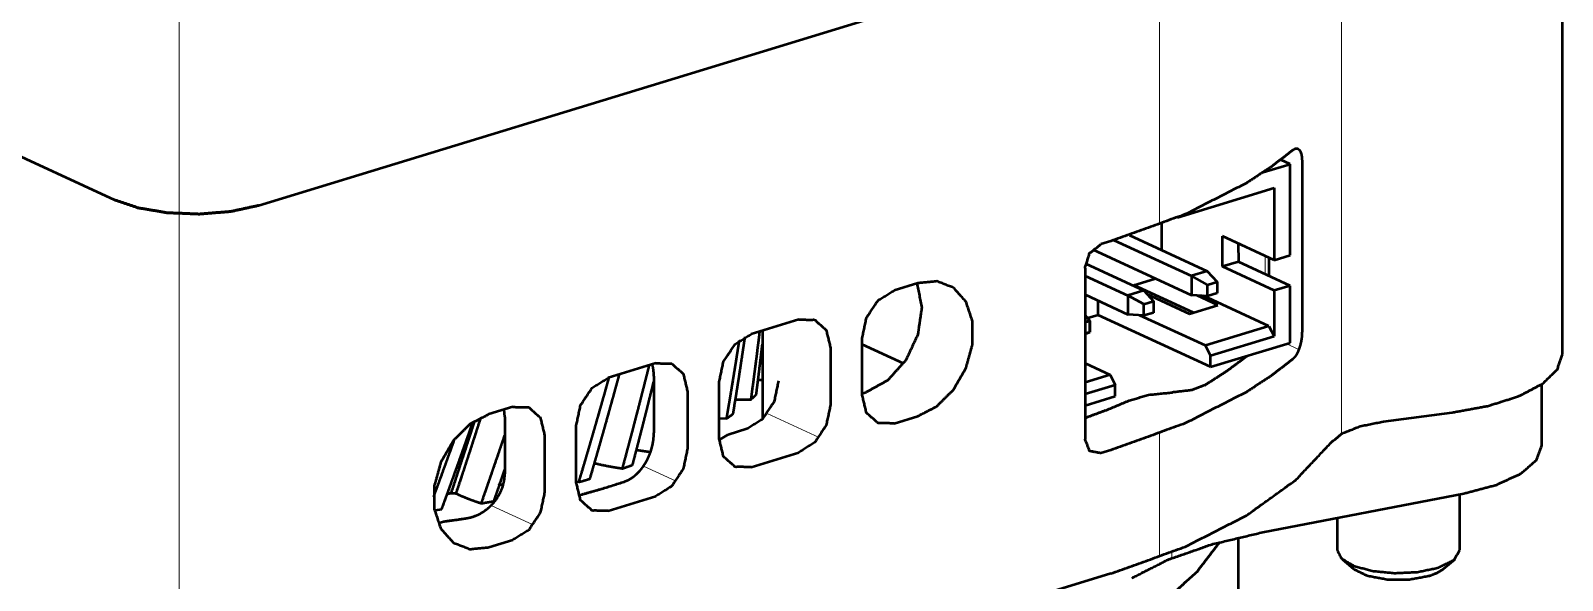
# Paper-space layout 'Layout1' of a CAD drawing. Header units: millimetres. Extents: x 37 to 380, y 30 to 264.
# Drawn here: x 249.41 to 286.81, y 52.52 to 65.92 of the extents above; entities that cross this region are included whole.
import ezdxf

# ---------------------------------------------------------------- set-up
doc = ezdxf.new("R2010")
doc.units = ezdxf.units.MM
doc.layers.add('170', color=7, linetype='Continuous', true_color=0xffffff)

psp = doc.layouts.get("Layout1")

# ---------------------------------------------------------------- linework, layer by layer
at = {"layer": '170', "color": 155, "linetype": 'Continuous', "lineweight": 50}
for p, q in [((286.81, 58.028), (286.81, 73.368)), ((254.98, 61.661), (275.789, 68.019)), ((254.98, 61.661), (275.789, 68.019)), ((243.591, 65.428), (251.463, 61.797)), ((243.604, 65.422), (251.463, 61.797)), ((279.508, 62.47), (280.161, 62.67)), ((280.161, 62.67), (279.933, 62.775)), ((280.161, 60.445), (280.161, 62.67)), ((280.453, 62.744), (280.453, 58.573)), ((277.416, 61.368), (279.773, 62.088)), ((279.773, 62.088), (279.773, 60.327)), ((277.027, 60.572), (277.027, 61.213)), ((275.344, 60.587), (277.753, 59.476)), ((275.789, 60.79), (275.543, 60.714)), ((275.862, 60.812), (277.753, 59.94)), ((276.243, 60.934), (278.141, 60.058)), ((279.773, 60.327), (278.511, 60.909)), ((278.511, 60.168), (278.511, 60.909)), ((278.898, 60.73), (278.899, 60.286)), ((275.166, 60.241), (276.59, 59.584)), ((278.899, 60.286), (278.511, 60.168)), ((280.161, 59.704), (278.899, 60.286)), ((279.655, 59.937), (279.655, 60.381)), ((279.773, 60.327), (280.161, 60.445)), ((275.156, 60.133), (275.156, 55.962)), ((275.156, 59.948), (276.202, 59.466)), ((276.32, 59.709), (276.879, 59.88)), ((278.141, 60.058), (277.753, 59.94)), ((278.146, 59.725), (277.753, 59.94)), ((277.753, 59.94), (277.753, 59.476)), ((278.141, 60.058), (278.379, 59.796)), ((279.773, 59.585), (278.511, 60.168)), ((271.074, 59.766), (270.492, 59.588)), ((275.156, 59.485), (276.202, 59.002)), ((276.59, 59.584), (276.202, 59.466)), ((276.595, 59.251), (276.202, 59.466)), ((276.202, 59.466), (276.202, 59.002)), ((277.797, 59.047), (276.345, 59.717)), ((276.59, 59.584), (276.828, 59.322)), ((276.671, 59.494), (277.704, 59.018)), ((278.146, 59.447), (277.753, 59.476)), ((278.402, 59.232), (277.894, 59.466)), ((278.146, 59.725), (278.379, 59.796)), ((278.146, 59.447), (278.146, 59.725)), ((278.379, 59.518), (278.146, 59.447)), ((278.379, 59.796), (278.379, 59.518)), ((280.161, 59.704), (279.773, 59.585)), ((279.773, 59.585), (279.773, 58.473)), ((280.161, 58.313), (280.161, 59.704)), ((275.476, 58.988), (275.476, 59.337)), ((276.595, 59.251), (276.828, 59.322)), ((276.595, 58.973), (276.595, 59.251)), ((276.828, 59.322), (276.828, 59.044)), ((277.704, 59.018), (278.402, 59.232)), ((279.647, 58.717), (278.048, 59.454)), ((268.165, 58.877), (267.002, 58.522)), ((275.156, 58.981), (275.276, 58.848)), ((275.276, 58.848), (275.156, 58.981)), ((275.156, 58.811), (275.276, 58.848)), ((275.276, 58.848), (275.156, 58.811)), ((275.476, 58.988), (275.221, 58.91)), ((275.276, 58.848), (275.276, 58.57)), ((275.276, 58.57), (275.276, 58.848)), ((278.222, 57.721), (275.476, 58.988)), ((276.595, 58.973), (276.202, 59.002)), ((278.096, 58.243), (276.496, 58.98)), ((276.828, 59.044), (276.595, 58.973)), ((279.647, 58.717), (278.096, 58.243)), ((279.647, 58.717), (279.773, 58.473)), ((267.279, 58.606), (267.279, 56.447)), ((269.716, 57.034), (269.716, 58.424)), ((275.276, 58.57), (275.156, 58.533)), ((275.156, 58.533), (275.276, 58.57)), ((278.222, 57.999), (279.773, 58.473)), ((268.941, 58.187), (268.941, 56.797)), ((270.725, 57.806), (269.716, 58.272)), ((278.222, 57.999), (278.096, 58.243)), ((278.222, 57.721), (280.161, 58.313)), ((278.222, 57.721), (278.222, 57.999)), ((264.675, 57.811), (263.512, 57.455)), ((275.156, 57.815), (275.769, 57.532)), ((264.629, 57.5), (264.629, 56.11)), ((266.226, 55.968), (266.226, 57.358)), ((267.174, 57.405), (267.279, 57.409)), ((275.769, 57.532), (275.156, 57.344)), ((275.156, 57.062), (275.895, 57.288)), ((275.769, 57.532), (275.895, 57.288)), ((275.895, 57.01), (275.895, 57.288)), ((286.309, 55.804), (286.309, 57.301)), ((265.451, 57.121), (265.451, 55.731)), ((266.622, 56.929), (267.004, 56.93)), ((269.716, 57.075), (269.811, 57.104)), ((275.156, 56.784), (275.895, 57.01)), ((261.185, 56.745), (260.603, 56.567)), ((260.99, 56.502), (260.972, 56.681)), ((260.99, 56.502), (260.99, 55.112)), ((266.226, 56.469), (266.407, 56.463)), ((270.492, 56.344), (271.074, 56.522)), ((282.439, 56.39), (284.121, 56.61)), ((262.736, 54.901), (262.736, 56.292)), ((266.444, 56.075), (266.903, 56.216)), ((261.96, 56.055), (261.96, 54.664)), ((267.002, 55.278), (268.165, 55.633)), ((275.789, 55.692), (275.543, 55.617)), ((262.736, 54.928), (262.8, 54.915)), ((279.494, 53.69), (284.405, 54.635)), ((284.31, 53.255), (284.31, 54.617)), ((259.299, 54.231), (259.45, 54.25)), ((263.512, 54.211), (264.675, 54.567)), ((259.361, 53.911), (259.49, 53.951)), ((281.31, 54.039), (281.31, 53.255)), ((260.603, 53.323), (261.185, 53.501)), ((278.901, 45.83), (278.901, 53.563)), ((281.438, 53.027), (281.712, 52.794)), ((283.907, 52.794), (284.181, 53.027)), ((275.789, 52.68), (254.98, 46.322))]:
    psp.add_line(p, q, dxfattribs=at)
at = {"layer": '170', "color": 155, "linetype": 'Continuous', "lineweight": 13}
for p, q in [((281.414, 71.428), (281.414, 56.088)), ((253.041, 70.126), (253.041, 61.46)), ((276.973, 68.422), (276.973, 61.192)), ((253.041, 61.46), (253.041, 46.121)), ((279.554, 59.983), (279.554, 60.428)), ((280.374, 58.146), (280.071, 58.286)), ((268.661, 55.999), (267.399, 56.582)), ((276.973, 56.095), (276.973, 53.082)), ((264.374, 55.3), (265.171, 54.933)), ((260.654, 54.34), (261.681, 53.866)), ((277.271, 53.199), (277.271, 53.057))]:
    psp.add_line(p, q, dxfattribs=at)
at = {"layer": '170', "color": 155, "linetype": 'Continuous', "lineweight": 50}
for points, knots in [([(280.231, 63.013), (279.699, 62.602), (279.095, 62.206)], [0, 0, 0.482218, 1, 1]), ([(280.231, 63.013), (280.252, 63.029), (280.273, 63.04), (280.293, 63.048), (280.313, 63.051), (280.333, 63.05), (280.351, 63.045), (280.368, 63.034), (280.385, 63.02), (280.4, 63), (280.413, 62.976), (280.419, 62.963), (280.425, 62.948), (280.427, 62.94), (280.43, 62.932), (280.432, 62.923), (280.435, 62.915), (280.443, 62.877), (280.448, 62.837), (280.45, 62.815), (280.452, 62.792), (280.453, 62.768), (280.453, 62.744)], [0, 0, 0.057495, 0.109248, 0.156386, 0.200284, 0.242071, 0.283496, 0.326832, 0.374458, 0.427586, 0.486823, 0.519098, 0.553365, 0.571286, 0.58975, 0.608817, 0.628381, 0.710734, 0.799936, 0.847268, 0.896532, 0.947562, 1, 1]), ([(279.095, 62.206), (277.601, 61.445), (275.789, 60.79)], [0, 0, 0.465271, 1, 1]), ([(254.98, 61.661), (254.304, 61.514), (253.539, 61.452), (252.761, 61.482), (252.045, 61.601), (251.463, 61.797)], [0, 0, 0.193497, 0.407919, 0.625551, 0.828219, 1, 1]), ([(251.463, 61.797), (252.045, 61.601), (252.761, 61.482), (253.539, 61.452), (254.304, 61.514), (254.98, 61.661)], [0, 0, 0.171781, 0.374449, 0.592081, 0.806503, 1, 1]), ([(275.156, 60.133), (275.269, 60.495), (275.543, 60.714)], [0, 0, 0.519497, 1, 1]), ([(269.716, 58.424), (269.82, 58.92), (270.104, 59.346), (270.492, 59.588)], [0, 0, 0.342944, 0.689926, 1, 1]), ([(271.053, 59.76), (271.168, 59.17), (271.072, 58.511), (270.78, 57.885), (270.336, 57.391), (269.811, 57.104)], [0, 0, 0.186667, 0.393503, 0.60795, 0.814218, 1, 1]), ([(271.074, 56.522), (271.538, 56.762), (271.946, 57.168), (272.249, 57.692), (272.41, 58.271), (272.41, 58.834), (272.249, 59.314), (271.946, 59.653), (271.538, 59.81), (271.074, 59.766)], [0, 0, 0.110392, 0.232109, 0.360028, 0.486946, 0.605975, 0.712987, 0.809051, 0.901469, 1, 1]), ([(268.165, 58.877), (268.553, 58.872), (268.837, 58.619), (268.941, 58.187)], [0, 0, 0.320056, 0.633594, 1, 1]), ([(266.226, 57.358), (266.33, 57.853), (266.614, 58.279), (267.002, 58.522)], [0, 0, 0.342943, 0.689928, 1, 1]), ([(266.407, 56.463), (266.424, 56.562), (266.457, 56.759), (266.474, 56.857), (266.491, 56.956), (266.515, 57.104), (266.54, 57.252), (266.556, 57.35), (266.58, 57.498), (266.604, 57.646), (266.616, 57.72), (266.64, 57.869), (266.651, 57.943), (266.667, 58.041), (266.69, 58.19), (266.706, 58.288), (266.718, 58.37)], [0, 0, 0.051744, 0.155233, 0.206975, 0.258723, 0.336341, 0.413963, 0.465712, 0.54334, 0.620973, 0.659788, 0.737424, 0.776244, 0.828002, 0.905643, 0.957406, 1, 1]), ([(266.566, 56.576), (266.582, 56.674), (266.614, 56.872), (266.63, 56.97), (266.646, 57.069), (266.669, 57.217), (266.692, 57.365), (266.708, 57.464), (266.719, 57.538), (266.742, 57.687), (266.764, 57.835), (266.787, 57.983), (266.805, 58.107), (266.824, 58.23), (266.842, 58.354), (266.856, 58.45)], [0, 0, 0.052721, 0.158161, 0.210884, 0.263605, 0.342692, 0.421781, 0.474508, 0.514055, 0.593151, 0.672249, 0.75135, 0.817267, 0.883188, 0.949111, 1, 1]), ([(267.004, 56.93), (267.018, 57.029), (267.031, 57.129), (267.058, 57.327), (267.071, 57.426), (267.09, 57.575), (267.11, 57.724), (267.122, 57.823), (267.132, 57.897), (267.151, 58.046), (267.16, 58.121), (267.178, 58.27), (267.188, 58.344), (267.203, 58.468), (267.217, 58.587)], [0, 0, 0.059877, 0.119752, 0.239492, 0.299367, 0.389178, 0.478989, 0.538867, 0.583774, 0.673594, 0.718502, 0.808323, 0.853234, 0.928089, 1, 1]), ([(280.453, 58.573), (280.452, 58.524), (280.448, 58.473), (280.446, 58.447), (280.443, 58.421), (280.439, 58.395), (280.435, 58.37), (280.43, 58.344), (280.425, 58.319), (280.419, 58.294), (280.413, 58.269), (280.4, 58.221), (280.385, 58.175), (280.377, 58.152), (280.368, 58.131), (280.36, 58.11), (280.351, 58.09), (280.333, 58.052), (280.314, 58.018), (280.304, 58.002), (280.293, 57.986), (280.283, 57.972), (280.273, 57.959), (280.252, 57.935), (280.231, 57.915)], [0, 0, 0.069631, 0.14099, 0.177364, 0.214179, 0.251076, 0.28777, 0.324284, 0.360639, 0.396879, 0.432919, 0.503338, 0.571245, 0.604344, 0.636871, 0.668616, 0.699423, 0.758381, 0.814009, 0.840629, 0.866304, 0.890925, 0.914538, 0.959008, 1, 1]), ([(267.13, 57.049), (267.155, 57.247), (267.168, 57.346), (267.18, 57.446), (267.192, 57.545), (267.201, 57.619), (267.219, 57.768), (267.234, 57.893), (267.249, 58.017), (267.267, 58.166), (267.279, 58.273)], [0, 0, 0.162247, 0.24337, 0.324496, 0.405617, 0.466462, 0.588153, 0.68956, 0.790974, 0.91267, 1, 1]), ([(278.077, 57.275), (278.628, 57.629), (279.119, 57.995)], [0, 0, 0.516811, 1, 1]), ([(284.121, 56.61), (285.006, 56.773), (285.758, 57.013), (286.33, 57.315), (286.688, 57.661), (286.81, 58.028)], [0, 0, 0.279533, 0.524505, 0.725354, 0.879748, 1, 1]), ([(263.864, 55.245), (263.916, 55.436), (263.967, 55.628), (263.993, 55.724), (264.031, 55.868), (264.05, 55.94), (264.082, 56.06), (264.114, 56.18), (264.152, 56.325), (264.17, 56.397), (264.208, 56.541), (264.227, 56.613), (264.258, 56.733), (264.27, 56.782), (264.308, 56.926), (264.332, 57.022), (264.351, 57.095), (264.388, 57.239), (264.424, 57.384), (264.455, 57.504), (264.485, 57.625), (264.52, 57.763)], [0, 0, 0.076312, 0.152629, 0.190794, 0.248047, 0.276676, 0.324394, 0.372119, 0.429393, 0.458034, 0.515318, 0.543964, 0.59171, 0.610809, 0.668111, 0.706316, 0.734973, 0.792291, 0.849615, 0.897389, 0.945167, 1, 1]), ([(264.629, 57.5), (264.626, 57.59), (264.616, 57.675), (264.609, 57.717), (264.599, 57.757), (264.597, 57.765)], [0, 0, 0.335869, 0.658345, 0.815306, 0.969812, 1, 1]), ([(264.675, 57.811), (265.063, 57.805), (265.347, 57.553), (265.451, 57.121)], [0, 0, 0.320056, 0.633594, 1, 1]), ([(280.231, 57.915), (279.699, 57.504), (279.095, 57.108)], [0, 0, 0.482218, 1, 1]), ([(262.736, 56.292), (262.84, 56.787), (263.124, 57.213), (263.512, 57.455)], [0, 0, 0.342942, 0.689919, 1, 1]), ([(262.8, 54.915), (262.856, 55.105), (262.913, 55.294), (262.941, 55.389), (262.962, 55.46), (263.004, 55.603), (263.039, 55.721), (263.073, 55.84), (263.094, 55.911), (263.136, 56.054), (263.156, 56.125), (263.198, 56.268), (263.232, 56.387), (263.266, 56.506), (263.287, 56.577), (263.314, 56.673), (263.355, 56.816), (263.395, 56.959), (263.416, 57.03), (263.449, 57.149), (263.463, 57.197), (263.503, 57.34), (263.538, 57.463)], [0, 0, 0.074568, 0.149146, 0.186443, 0.214417, 0.270374, 0.31701, 0.363654, 0.391643, 0.447629, 0.475625, 0.531623, 0.578296, 0.624976, 0.652985, 0.690337, 0.746369, 0.80241, 0.830434, 0.877145, 0.895831, 0.951896, 1, 1]), ([(263.07, 54.992), (263.125, 55.182), (263.18, 55.372), (263.208, 55.467), (263.249, 55.61), (263.27, 55.682), (263.304, 55.801), (263.338, 55.92), (263.358, 55.991), (263.399, 56.134), (263.439, 56.277), (263.48, 56.42), (263.506, 56.516), (263.527, 56.588), (263.56, 56.707), (263.593, 56.826), (263.613, 56.898), (263.653, 57.041), (263.692, 57.185), (263.719, 57.281), (263.758, 57.424), (263.79, 57.54)], [0, 0, 0.074777, 0.14957, 0.186971, 0.243081, 0.271138, 0.317907, 0.364682, 0.392748, 0.448893, 0.505041, 0.561201, 0.598644, 0.626728, 0.673544, 0.720361, 0.748454, 0.804649, 0.860852, 0.898324, 0.954539, 1, 1]), ([(264.111, 55.332), (264.136, 55.428), (264.186, 55.62), (264.224, 55.765), (264.255, 55.885), (264.273, 55.957), (264.311, 56.102), (264.335, 56.198), (264.354, 56.27), (264.391, 56.415), (264.427, 56.559), (264.446, 56.632), (264.482, 56.776), (264.506, 56.873), (264.542, 57.018), (264.566, 57.114), (264.584, 57.187), (264.63, 57.37)], [0, 0, 0.047244, 0.141746, 0.21263, 0.271706, 0.307154, 0.378058, 0.42533, 0.460788, 0.53171, 0.602639, 0.638105, 0.709048, 0.756345, 0.827298, 0.874602, 0.910086, 1, 1]), ([(266.903, 56.216), (267.291, 56.458), (267.575, 56.884), (267.678, 57.379)], [0, 0, 0.310073, 0.657055, 1, 1]), ([(278.077, 57.275), (277.739, 57.151), (277.289, 57.1)], [0, 0, 0.442059, 1, 1]), ([(267.004, 56.93), (267.068, 56.989), (267.13, 57.049)], [0, 0, 0.503827, 1, 1]), ([(270.492, 56.344), (270.104, 56.35), (269.82, 56.602), (269.716, 57.034)], [0, 0, 0.320056, 0.633594, 1, 1]), ([(275.156, 56.479), (275.711, 56.684), (276.233, 56.902)], [0, 0, 0.51167, 1, 1]), ([(279.095, 57.108), (277.601, 56.348), (275.789, 55.692)], [0, 0, 0.46527, 1, 1]), ([(276.233, 56.902), (276.707, 57.041), (277.289, 57.1)], [0, 0, 0.457929, 1, 1]), ([(260.603, 56.567), (260.139, 56.327), (259.731, 55.921), (259.428, 55.397), (259.266, 54.818), (259.266, 54.255), (259.428, 53.775), (259.731, 53.436), (260.139, 53.279), (260.603, 53.323)], [0, 0, 0.110392, 0.232106, 0.360027, 0.486945, 0.605976, 0.712988, 0.809056, 0.901469, 1, 1]), ([(261.185, 56.745), (261.573, 56.739), (261.857, 56.486), (261.96, 56.055)], [0, 0, 0.320056, 0.633594, 1, 1]), ([(266.407, 56.463), (266.487, 56.519), (266.566, 56.576)], [0, 0, 0.503571, 1, 1]), ([(268.941, 56.797), (268.837, 56.302), (268.553, 55.876), (268.165, 55.633)], [0, 0, 0.342946, 0.689929, 1, 1]), ([(259.45, 54.25), (259.483, 54.341), (259.55, 54.524), (259.583, 54.616), (259.616, 54.707), (259.641, 54.776), (259.69, 54.913), (259.732, 55.027), (259.773, 55.142), (259.797, 55.21), (259.847, 55.348), (259.896, 55.485), (259.92, 55.554), (259.961, 55.669), (260.002, 55.784), (260.027, 55.853), (260.059, 55.944), (260.084, 56.013), (260.133, 56.151), (260.202, 56.346)], [0, 0, 0.043624, 0.130909, 0.174562, 0.218227, 0.250979, 0.316499, 0.371119, 0.425753, 0.458539, 0.524127, 0.589736, 0.622548, 0.677247, 0.731959, 0.764793, 0.808579, 0.841425, 0.90713, 1, 1]), ([(260.238, 56.367), (260.215, 56.295), (260.178, 56.18), (260.156, 56.111), (260.111, 55.973), (260.081, 55.881), (260.037, 55.743), (260.022, 55.697), (259.984, 55.583), (259.939, 55.445), (259.901, 55.33), (259.864, 55.215), (259.841, 55.147), (259.796, 55.009), (259.766, 54.918), (259.675, 54.643)], [0, 0, 0.041426, 0.1081, 0.148096, 0.228072, 0.281376, 0.361314, 0.387956, 0.454546, 0.534437, 0.600994, 0.667535, 0.707453, 0.787271, 0.840466, 1, 1]), ([(259.802, 54.634), (259.893, 54.909), (259.924, 55), (259.946, 55.069), (259.992, 55.207), (260.029, 55.322), (260.067, 55.437), (260.112, 55.575), (260.15, 55.69), (260.187, 55.805), (260.232, 55.943), (260.255, 56.012), (260.284, 56.104), (260.314, 56.196), (260.337, 56.265), (260.397, 56.454)], [0, 0, 0.151314, 0.20177, 0.239618, 0.315331, 0.378442, 0.441568, 0.517337, 0.580497, 0.64367, 0.719497, 0.757416, 0.807985, 0.858563, 0.896505, 1, 1]), ([(263.906, 54.922), (263.979, 54.951), (264.051, 54.988), (264.086, 55.011), (264.121, 55.035), (264.155, 55.061), (264.189, 55.089), (264.253, 55.151), (264.313, 55.219), (264.328, 55.237), (264.342, 55.256), (264.356, 55.275), (264.37, 55.294), (264.397, 55.334), (264.422, 55.375), (264.469, 55.459), (264.51, 55.548), (264.52, 55.57), (264.529, 55.593), (264.538, 55.616), (264.546, 55.64), (264.562, 55.686), (264.576, 55.733), (264.588, 55.78), (264.599, 55.827), (264.604, 55.851), (264.608, 55.875), (264.612, 55.898), (264.616, 55.922), (264.626, 56.017), (264.629, 56.11)], [0, 0, 0.053511, 0.108415, 0.136587, 0.165317, 0.194685, 0.22448, 0.284924, 0.346891, 0.362679, 0.378588, 0.394642, 0.410801, 0.443225, 0.475751, 0.54123, 0.607569, 0.624332, 0.641132, 0.65789, 0.674589, 0.707857, 0.740975, 0.773968, 0.806877, 0.823309, 0.839735, 0.856159, 0.872532, 0.936985, 1, 1]), ([(281.167, 55.881), (281.435, 56.1), (281.875, 56.276), (282.439, 56.39)], [0, 0, 0.248092, 0.587029, 1, 1]), ([(259.258, 54.561), (259.263, 54.574), (259.296, 54.665), (259.321, 54.733), (259.371, 54.87), (259.413, 54.984), (259.454, 55.098), (259.479, 55.166), (259.529, 55.303), (259.579, 55.44), (259.628, 55.578), (259.662, 55.669), (259.686, 55.738), (259.728, 55.852), (259.749, 55.911)], [0, 0, 0.009672, 0.07722, 0.127892, 0.22926, 0.313761, 0.398284, 0.449013, 0.550484, 0.651991, 0.753535, 0.821249, 0.87204, 0.956718, 1, 1]), ([(260.418, 54.394), (260.45, 54.487), (260.514, 54.671), (260.546, 54.764), (260.578, 54.856), (260.602, 54.926), (260.65, 55.064), (260.69, 55.18), (260.73, 55.296), (260.777, 55.435), (260.801, 55.504), (260.849, 55.643), (260.896, 55.782), (260.928, 55.875), (260.975, 56.014), (260.99, 56.059)], [0, 0, 0.055539, 0.166649, 0.222215, 0.277792, 0.319483, 0.402877, 0.472392, 0.541924, 0.62538, 0.667113, 0.750602, 0.834117, 0.889804, 0.973353, 1, 1]), ([(265.451, 55.731), (265.347, 55.236), (265.063, 54.81), (264.675, 54.567)], [0, 0, 0.342944, 0.689926, 1, 1]), ([(267.002, 55.278), (266.614, 55.283), (266.33, 55.536), (266.226, 55.968)], [0, 0, 0.320056, 0.633594, 1, 1]), ([(266.227, 55.943), (266.337, 56.009), (266.444, 56.075)], [0, 0, 0.504056, 1, 1]), ([(275.543, 55.617), (275.269, 55.669), (275.156, 55.962)], [0, 0, 0.470403, 1, 1]), ([(279.095, 54.096), (280.299, 54.961), (281.167, 55.881)], [0, 0, 0.539571, 1, 1]), ([(284.405, 54.635), (285.189, 54.841), (285.795, 55.119), (286.178, 55.448), (286.309, 55.804)], [0, 0, 0.343263, 0.625614, 0.83942, 1, 1]), ([(263.18, 55.373), (263.46, 55.314), (263.66, 55.277), (263.864, 55.245)], [0, 0, 0.411506, 0.703265, 1, 1]), ([(264.206, 55.699), (264.406, 55.668), (264.542, 55.649)], [0, 0, 0.595747, 1, 1]), ([(260.042, 54.028), (260.135, 54.046), (260.226, 54.072), (260.271, 54.089), (260.316, 54.108), (260.338, 54.118), (260.36, 54.128), (260.382, 54.14), (260.404, 54.151), (260.487, 54.203), (260.566, 54.261), (260.604, 54.293), (260.641, 54.327), (260.659, 54.344), (260.677, 54.362), (260.694, 54.381), (260.71, 54.399), (260.773, 54.477), (260.828, 54.56), (260.841, 54.581), (260.853, 54.603), (260.865, 54.625), (260.877, 54.647), (260.898, 54.692), (260.917, 54.737), (260.948, 54.829), (260.971, 54.923), (260.976, 54.947), (260.979, 54.971), (260.983, 54.994), (260.985, 55.018), (260.989, 55.065), (260.99, 55.112)], [0, 0, 0.060637, 0.12149, 0.152169, 0.1831, 0.198671, 0.214342, 0.230071, 0.245803, 0.308584, 0.371591, 0.403326, 0.435301, 0.451395, 0.467496, 0.483541, 0.499546, 0.563288, 0.626956, 0.642917, 0.658917, 0.674949, 0.690953, 0.722697, 0.754159, 0.816464, 0.878374, 0.893826, 0.909208, 0.924503, 0.93972, 0.969958, 1, 1]), ([(260.726, 54.448), (260.789, 54.633), (260.853, 54.818), (260.884, 54.911), (260.932, 55.05), (260.979, 55.19), (260.99, 55.222)], [0, 0, 0.239266, 0.478616, 0.598312, 0.777912, 0.957547, 1, 1]), ([(262.8, 54.915), (262.935, 54.953), (263.07, 54.992)], [0, 0, 0.502009, 1, 1]), ([(263.864, 55.245), (263.988, 55.288), (264.111, 55.332)], [0, 0, 0.502435, 1, 1]), ([(259.588, 54.63), (259.631, 54.636), (259.675, 54.643)], [0, 0, 0.500292, 1, 1]), ([(259.675, 54.643), (259.692, 54.645), (259.709, 54.646), (259.725, 54.646), (259.742, 54.645), (259.758, 54.643), (259.774, 54.641), (259.789, 54.638), (259.802, 54.634)], [0, 0, 0.133534, 0.264703, 0.394362, 0.523233, 0.65091, 0.774306, 0.890154, 1, 1]), ([(259.802, 54.634), (259.943, 54.569), (260.094, 54.508), (260.253, 54.45), (260.418, 54.394)], [0, 0, 0.234246, 0.480355, 0.73602, 1, 1]), ([(260.836, 54.847), (260.852, 54.85), (260.869, 54.852), (260.886, 54.852), (260.902, 54.852), (260.919, 54.851), (260.935, 54.849), (260.951, 54.847), (260.965, 54.843)], [0, 0, 0.12754, 0.254487, 0.381863, 0.510069, 0.639022, 0.764898, 0.884788, 1, 1]), ([(261.96, 54.664), (261.857, 54.169), (261.573, 53.743), (261.185, 53.501)], [0, 0, 0.342944, 0.689926, 1, 1]), ([(263.512, 54.211), (263.124, 54.217), (262.84, 54.47), (262.736, 54.901)], [0, 0, 0.320067, 0.6336, 1, 1]), ([(262.787, 54.587), (263.359, 54.749), (263.906, 54.922)], [0, 0, 0.508611, 1, 1]), ([(260.418, 54.394), (260.572, 54.421), (260.726, 54.448)], [0, 0, 0.501258, 1, 1]), ([(259.49, 53.951), (259.767, 53.988), (260.042, 54.028)], [0, 0, 0.501785, 1, 1]), ([(275.789, 52.68), (277.601, 53.335), (279.095, 54.096)], [0, 0, 0.534729, 1, 1]), ([(276.299, 52.572), (277.174, 53.017), (278.251, 53.393), (279.494, 53.69)], [0, 0, 0.288638, 0.624244, 1, 1]), ([(278.444, 53.448), (277.89, 52.727), (277.127, 52.034), (276.164, 51.377), (275.013, 50.764), (273.688, 50.203), (272.206, 49.7), (270.584, 49.263), (268.843, 48.895), (267.005, 48.602), (265.091, 48.387), (263.125, 48.253), (261.133, 48.202)], [0, 0, 0.048802, 0.10416, 0.166761, 0.236782, 0.31404, 0.398087, 0.488275, 0.58381, 0.683781, 0.787187, 0.892963, 1, 1]), ([(261.133, 48.202), (263.126, 48.253), (265.092, 48.387), (267.005, 48.602), (268.844, 48.895), (270.585, 49.263), (272.206, 49.701), (273.689, 50.203), (275.013, 50.765), (276.164, 51.377), (277.127, 52.034), (277.891, 52.727), (278.445, 53.448)], [0, 0, 0.10704, 0.212818, 0.316225, 0.416196, 0.511732, 0.601921, 0.685966, 0.763223, 0.833244, 0.895843, 0.951199, 1, 1]), ([(281.31, 53.255), (281.414, 53.048), (281.713, 52.871), (282.165, 52.746), (282.707, 52.693), (283.264, 52.718), (283.756, 52.818)], [0, 0, 0.087301, 0.218509, 0.395254, 0.600537, 0.810418, 1, 1]), ([(283.756, 52.818), (284.164, 53.013), (284.31, 53.255)], [0, 0, 0.61571, 1, 1]), ([(281.712, 52.794), (282.042, 52.631), (282.53, 52.539), (283.076, 52.538), (283.567, 52.628)], [0, 0, 0.192463, 0.452618, 0.73863, 1, 1]), ([(283.567, 52.628), (283.763, 52.703), (283.907, 52.794)], [0, 0, 0.553034, 1, 1])]:
    psp.add_open_spline(points, degree=1, knots=knots, dxfattribs=at)

doc.saveas('drawing.dxf')
